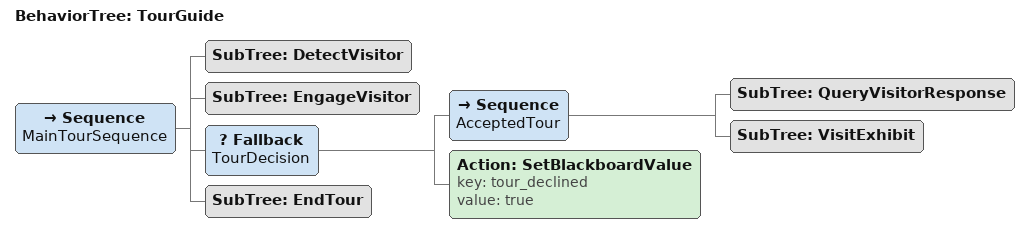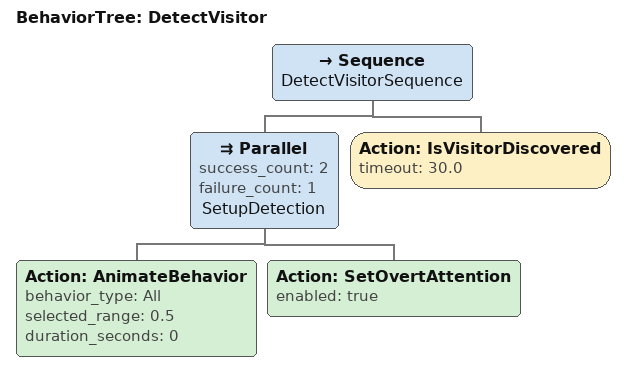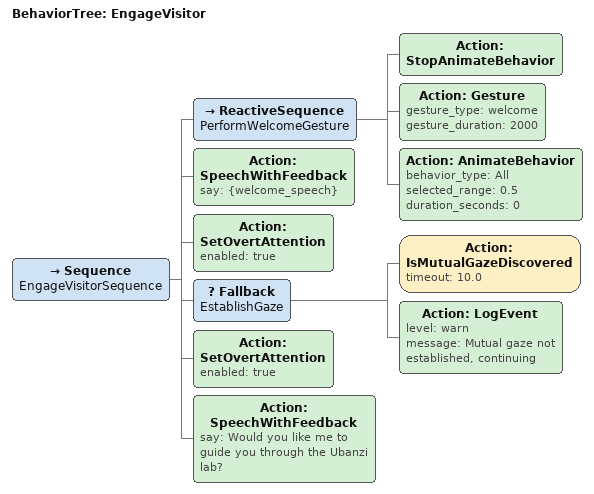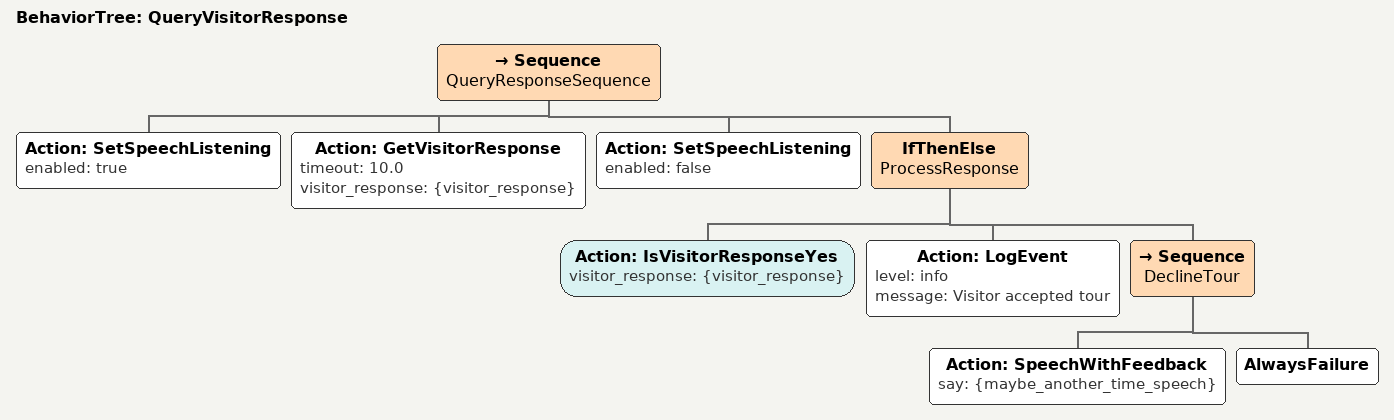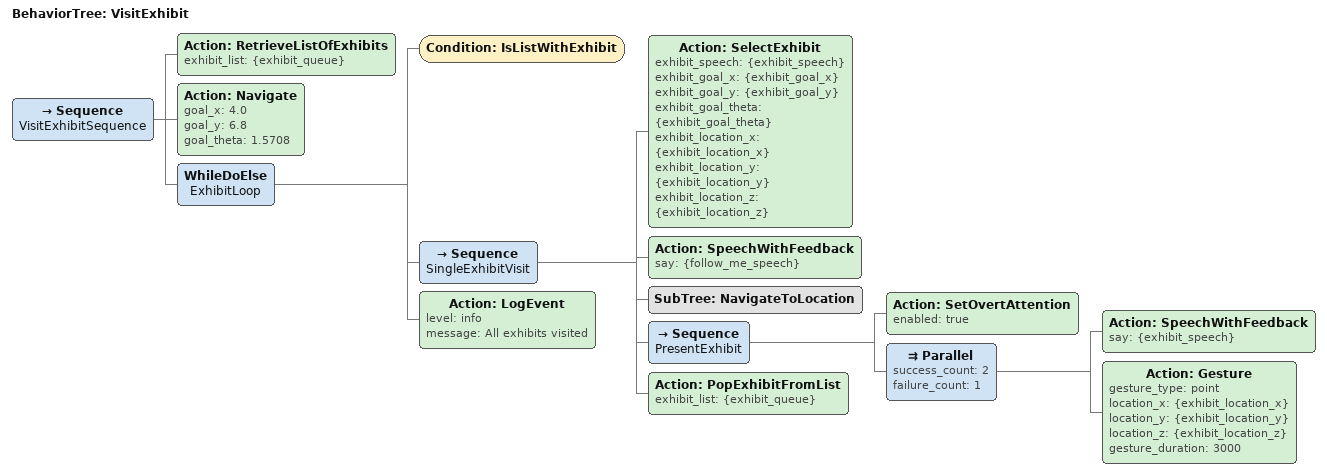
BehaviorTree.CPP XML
<BehaviorTree ID="TourGuide">
  <Sequence name="MainTourSequence">
    <SubTree ID="DetectVisitor"/>
    <SubTree ID="EngageVisitor"/>

    <!-- Handle visitor response - if they decline, skip to EndTour gracefully -->
    <Fallback name="TourDecision">
      <Sequence name="AcceptedTour">
        <SubTree ID="QueryVisitorResponse"/>
        <SubTree ID="VisitExhibit"/>
      </Sequence>
      <!-- If QueryVisitorResponse fails (visitor declined), we still end gracefully -->
      <Action ID="SetBlackboardValue" key="tour_declined" value="true"/>
    </Fallback>

    <SubTree ID="EndTour"/>
  </Sequence>
</BehaviorTree>

<BehaviorTree ID="DetectVisitor">
  <Sequence name="DetectVisitorSequence">
    <Parallel success_count="2" failure_count="1" name="SetupDetection">
      <Action ID="AnimateBehavior" behavior_type="All" selected_range="0.5" duration_seconds="0"/>
      <Action ID="SetOvertAttention" enabled="true"/>
    </Parallel>
    <Action ID="IsVisitorDiscovered" timeout="30.0"/>
  </Sequence>
</BehaviorTree>

<BehaviorTree ID="EngageVisitor">
  <Sequence name="EngageVisitorSequence">
    <!-- Welcome gesture -->
    <ReactiveSequence name="PerformWelcomeGesture">
      <Action ID="StopAnimateBehavior"/>
      <Action ID="Gesture" gesture_type="welcome" gesture_duration="2000"/>
      <Action ID="AnimateBehavior" behavior_type="All" selected_range="0.5" duration_seconds="0"/>
    </ReactiveSequence>

    <!-- Welcome speech -->
    <Action ID="SpeechWithFeedback" say="{welcome_speech}"/>

    <!-- Establish mutual gaze with fallback -->
    <Action ID="SetOvertAttention" enabled="true"/>
    <Fallback name="EstablishGaze">
      <Action ID="IsMutualGazeDiscovered" timeout="10.0"/>
      <!-- If gaze not established, continue anyway but log -->
      <Action ID="LogEvent" level="warn" message="Mutual gaze not established, continuing"/>
    </Fallback>
    <Action ID="SetOvertAttention" enabled="true"/>

    <!-- Query for tour -->
    <Action ID="SpeechWithFeedback" say="Would you like me to guide you through the Ubanzi lab?"/>
  </Sequence>
</BehaviorTree>

<BehaviorTree ID="QueryVisitorResponse">
  <Sequence name="QueryResponseSequence">
    <!-- ASR only — no tablet available -->
    <Action ID="SetSpeechListening" enabled="true"/>
    <Action ID="GetVisitorResponse" timeout="10.0" visitor_response="{visitor_response}"/>
    <Action ID="SetSpeechListening" enabled="false"/>

    <!-- Process response -->
    <IfThenElse name="ProcessResponse">
      <Action ID="IsVisitorResponseYes" visitor_response="{visitor_response}"/>
      <!-- THEN: Visitor wants tour - return SUCCESS -->
      <Action ID="LogEvent" level="info" message="Visitor accepted tour"/>
      <!-- ELSE: Visitor declined - say goodbye phrase and return FAILURE -->
      <Sequence name="DeclineTour">
        <Action ID="SpeechWithFeedback" say="{maybe_another_time_speech}"/>
        <AlwaysFailure/>
      </Sequence>
    </IfThenElse>
  </Sequence>
</BehaviorTree>

<BehaviorTree ID="VisitExhibit">
  <Sequence name="VisitExhibitSequence">
    <Action ID="RetrieveListOfExhibits" exhibit_list="{exhibit_queue}"/>
    <!-- Return to starting position before beginning the tour loop -->
    <Action ID="Navigate" goal_x="4.0" goal_y="6.8" goal_theta="1.5708"/>

    <!-- Loop through exhibits using WhileDoElse for cleaner exit -->
    <WhileDoElse name="ExhibitLoop">
      <!-- While condition: check if exhibits remain -->
      <Condition ID="IsListWithExhibit"/>

      <!-- Do: visit exhibit -->
      <Sequence name="SingleExhibitVisit">
        <!-- Select and navigate to exhibit -->
        <Action ID="SelectExhibit" exhibit_speech="{exhibit_speech}" exhibit_goal_x="{exhibit_goal_x}" exhibit_goal_y="{exhibit_goal_y}" exhibit_goal_theta="{exhibit_goal_theta}" exhibit_location_x="{exhibit_location_x}" exhibit_location_y="{exhibit_location_y}" exhibit_location_z="{exhibit_location_z}"/>
        <Action ID="SpeechWithFeedback" say="{follow_me_speech}"/>

        <!-- Navigate to location with recovery -->
        <SubTree ID="NavigateToLocation"/>

        <!-- Present exhibit -->
        <Sequence name="PresentExhibit">
          <Action ID="SetOvertAttention" enabled="true"/>

          <!-- Speak description and point simultaneously -->
          <Parallel success_count="2" failure_count="1">
            <Action ID="SpeechWithFeedback" say="{exhibit_speech}"/>
            <Action ID="Gesture" gesture_type="point" location_x="{exhibit_location_x}" location_y="{exhibit_location_y}" location_z="{exhibit_location_z}" gesture_duration="3000"/>
          </Parallel>
        </Sequence>

        <!-- Mark exhibit as visited -->
        <Action ID="PopExhibitFromList" exhibit_list="{exhibit_queue}"/>
      </Sequence>

      <!-- Else: no more exhibits, log and exit cleanly -->
      <Action ID="LogEvent" level="info" message="All exhibits visited"/>
    </WhileDoElse>
  </Sequence>
</BehaviorTree>
